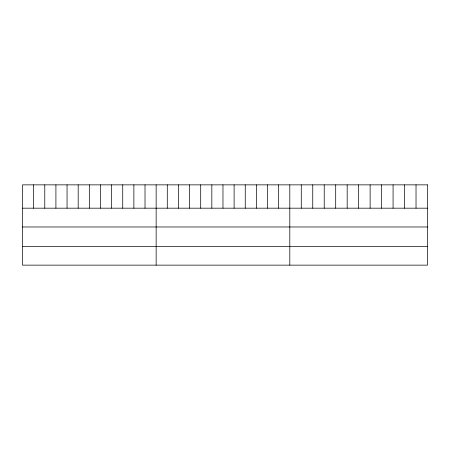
<?xml version="1.0" encoding="UTF-8"?>
<svg xmlns="http://www.w3.org/2000/svg" width="450" height="450" viewBox="0 0 450 450"><rect width="100%" height="100%" fill="white"/><g stroke="black" fill="none" stroke-linecap="round" stroke-linejoin="round"><path stroke-width="0.67" d="M22.5 208.181L427.5 208.181M22.5 226.98L427.5 226.98M22.5 246.341L427.5 246.341M416.025 184.86L416.025 208.181M404.55 184.86L404.55 208.181M393.075 184.86L393.075 208.181M381.6 184.86L381.6 208.181M370.125 184.86L370.125 208.181M358.65 184.86L358.65 208.181M347.175 184.86L347.175 208.181M335.7 184.86L335.7 208.181M324.225 184.86L324.225 208.181M312.75 184.86L312.75 208.181M301.275 184.86L301.275 208.181M289.8 184.86L289.8 265.14M278.662 184.86L278.662 208.181M267.525 184.86L267.525 208.181M256.387 184.86L256.387 208.181M245.25 184.86L245.25 208.181M234.112 184.86L234.112 208.181M222.975 184.86L222.975 208.181M211.838 184.86L211.838 208.181M200.7 184.86L200.7 208.181M189.562 184.86L189.562 208.181M178.425 184.86L178.425 208.181M167.287 184.86L167.287 208.181M156.15 184.86L156.15 265.14M145.013 184.86L145.013 208.181M133.875 184.86L133.875 208.181M122.737 184.86L122.737 208.181M111.6 184.86L111.6 208.181M100.462 184.86L100.462 208.181M89.325 184.86L89.325 208.181M78.188 184.86L78.188 208.181M67.05 184.86L67.05 208.181M55.913 184.86L55.913 208.181M44.775 184.86L44.775 208.181M33.637 184.86L33.637 208.181M427.5 184.86L22.5 184.86L22.5 265.14L427.5 265.14L427.5 184.86"/></g></svg>
